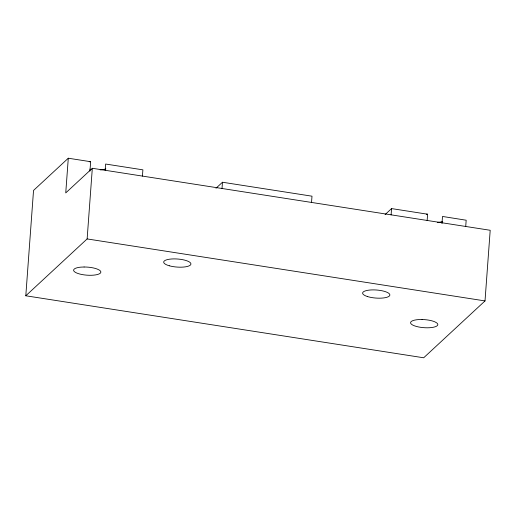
<?xml version="1.0" encoding="UTF-8"?>
<svg xmlns="http://www.w3.org/2000/svg" width="516" height="516" viewBox="0 0 516 516"><rect width="100%" height="100%" fill="white"/><g stroke="black" fill="none" stroke-linecap="round" stroke-linejoin="round"><path stroke-width="0.77" d="M68.293 158.219L65.745 192.92L92.319 168.28L490.2 230.278L485.014 300.925L423.681 357.782L25.8 295.784L33.534 190.436L68.293 158.219L90.642 161.702L89.945 171.164M25.8 295.784L87.133 238.927L92.319 168.28M105.161 170.345L105.619 164.036L142.893 169.841L142.429 176.15M222.009 188.553L222.467 182.238L311.993 196.19L311.529 202.498M391.109 214.901L391.567 208.587L427.596 214.205L427.138 220.513M441.98 223.551L442.502 216.456L466.174 220.216L465.709 226.524M215.991 188.25L222.467 182.238M385.091 214.598L391.567 208.587M89.216 161.766L90.642 161.702M426.364 214.23L427.596 214.205M87.133 238.927L485.014 300.925M105.909 168.945A13.661 4.038 4.2 0 1 100.156 169.887M91.068 169.416A13.661 4.038 4.2 0 1 89.726 169.184M442.418 221.583A13.661 4.038 4.2 0 1 437.491 222.37M84.089 266.998L80.767 267.146A13.661 4.038 4.2 0 0 75.246 272.267A13.661 4.038 4.2 0 0 93.706 275.144A13.661 4.038 4.2 0 0 99.227 270.023L97.143 269.03A13.661 4.038 4.2 0 0 84.089 266.998M422.036 319.507L418.631 319.578A13.661 4.038 4.2 0 0 411.755 324.467A13.661 4.038 4.2 0 0 429.757 327.718A13.661 4.038 4.2 0 0 436.633 322.829L434.769 321.803A13.661 4.038 4.2 0 0 422.036 319.507M169.293 265.779A13.661 4.038 4.2 0 0 190.862 264.379A13.661 4.038 4.2 0 0 171.776 258.974A13.661 4.038 4.2 0 0 169.293 265.779M367.315 296.5A13.661 4.038 4.2 0 0 389.625 295.707A13.661 4.038 4.2 0 0 371.81 289.915A13.661 4.038 4.2 0 0 367.315 296.5"/></g></svg>
